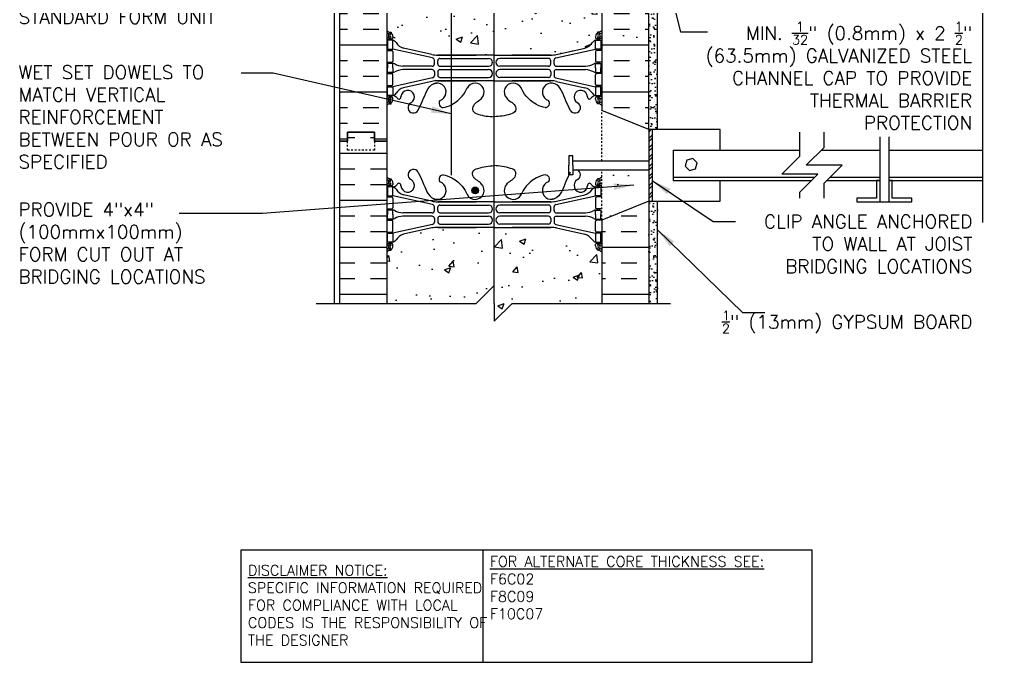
# Model space of a CAD drawing. Header units: inches. Extents: x 251.9 to 306.6, y 242.4 to 317.6.
# Drawn here: x 251.9 to 306.6, y 242.4 to 278.3 of the extents above; entities that cross this region are included whole.
import ezdxf

# ---------------------------------------------------------------- set-up
doc = ezdxf.new("R2010")
doc.units = ezdxf.units.IN
doc.header["$LTSCALE"] = 0.5
doc.header["$MEASUREMENT"] = 0
doc.linetypes.add('DASHED2', pattern=[0.375, 0.25, -0.125])
for name, color, linetype in [('HATCH', 12, 'Continuous'), ('line25', 2, 'Continuous'), ('LINE3', 3, 'Continuous'), ('LINE50', 5, 'Continuous'), ('LINE9', 9, 'Continuous'), ('TEXT', 4, 'Continuous'), ('Web_Edge', 9, 'Continuous')]:
    doc.layers.add(name, color=color, linetype=linetype)
doc.styles.add('DIM', font='romans.shx', dxfattribs={"width": 0.7})
doc.styles.add('ROMANS', font='romans.shx', dxfattribs={"height": 1.125})
doc.styles.get("Standard").update_dxf_attribs({"font": 'romans.shx', "height": 1.125})
doc.dimstyles.new('ext_12', dxfattribs={"dimscale": 12, "dimtxt": 0.09375, "dimasz": 0.09375, "dimexe": 0.09375, "dimexo": 0.0625, "dimgap": 0.0625, "dimtad": 1, "dimdec": 1, "dimzin": 3, "dimdsep": 46, "dimlunit": 4, "dimtxsty": 'DIM', "dimcen": 0.09, "dimdle": 0.09375, "dimclrt": 4, "dimadec": 0, "dimazin": 0, "dimtfac": 1, "dimtdec": 1, "dimtmove": 2, "dimatfit": 3, "dimfxl": 1, "dimfrac": 2, "dimtolj": 1, "dimtzin": 0, "dimarcsym": 0})
pattern_1 = [(50, (0, 0), (3.5863, -0.31376), [0.375, -4.125]), (355, (0, 0), (-0.693757, 3.76096), [0.3, -3.3]), (100.4514, (0.299, -0.026), (2.892547, 3.447198), [0.3187, -3.50571]), (46.1842, (0, 1), (5.336205, -0.827595), [0.5625, -6.1875]), (96.6356, (0.4447, 0.931), (4.673314, 4.87059), [0.47805, -5.258565]), (351.1842, (0, 1), (4.67331, 4.87059), [0.45, -4.95]), (21, (0.5, 0.75), (2.984535, -2.013094), [0.375, -4.125]), (326, (0.5, 0.75), (1.216577, 3.62575), [0.3, -3.3]), (71.4514, (0.7487, 0.5822), (4.201113, 1.612652), [0.3187, -3.50571]), (37.5, (0, 0), (0.0607993, 1.6644693), [0, -3.26, 0, -3.35, 0, -3.3125]), (7.5, (0, 0), (1.315348, 1.9720586), [0, -1.91, 0, -3.185, 0, -1.2625]), (327.5, (-1.115, 0), (2.669112, -0.1127744), [0, -1.25, 0, -3.9, 0, -5.175]), (317.5, (-1.615, 0), (2.915931, 0.500525), [0, -1.625, 0, -2.59, 0, -3.675])]
pattern_2 = [(37.5, (-101.89844, 39.00143), (-0.01574834, 0.48170594), [0, -0.38, 0, -0.425, 0, -0.40625]), (7.5, (-101.89844, 39.00143), (0.4424442, 0.7055365), [0, -0.205, 0, -0.3425, 0, -0.13125]), (327.5, (-102.20594, 39.00143), (0.77853547, 0.00141476), [0, -0.125, 0, -0.45, 0, -0.5875]), (317.5, (-102.20594, 39.0014), (0.75153165, 0.2194189), [0, -0.0625, 0, -0.295, 0, -0.3375])]
pattern_3 = [(50, (0, 0), (3.5863, -0.31376), [0.375, -4.125]), (355, (0, 0), (-0.693757, 3.76096), [0.3, -3.3]), (100.4514, (0.299, -0.026), (2.892544, 3.4472), [0.3187, -3.50571]), (46.1842, (0, 1), (5.336207, -0.827596), [0.5625, -6.1875]), (96.6356, (0.4447, 0.931), (4.67331, 4.87059), [0.47805, -5.25857]), (351.1842, (0, 1), (4.67331, 4.87059), [0.45, -4.95]), (21, (0.5, 0.75), (2.984535, -2.013094), [0.375, -4.125]), (326, (0.5, 0.75), (1.216577, 3.62575), [0.3, -3.3]), (71.4514, (0.7487, 0.5822), (4.201112, 1.612656), [0.3187, -3.50571]), (37.5, (0, 0), (0.0607993, 1.6644693), [0, -3.26, 0, -3.35, 0, -3.3125]), (7.5, (0, 0), (1.315348, 1.9720586), [0, -1.91, 0, -3.185, 0, -1.2625]), (327.5, (-1.115, 0), (2.669112, -0.1127744), [0, -1.25, 0, -3.9, 0, -5.175]), (317.5, (-1.615, 0), (2.915931, 0.500525), [0, -1.625, 0, -2.59, 0, -3.675])]

msp = doc.modelspace()

# ---------------------------------------------------------------- hatches: boundary and pattern name
at = {"layer": 'HATCH'}
h = msp.add_hatch(dxfattribs=at)
h.set_pattern_fill('AR-CONC', color=256, scale=0.5)
h.set_pattern_definition(pattern_3)
h.paths.add_polyline_path([(284.224, 306.006), (284.134, 306.006), (284.134, 306.047, -0.249069), (284.024, 306.254), (284.024, 306.322, -0.414214), (284.086, 306.384), (284.134, 306.384), (284.134, 306.454), (284.029, 306.454, -0.155529), (283.853, 306.588, 0.180914), (283.435, 306.9), (281.854, 307.253, 0.054974), (281.527, 307.289), (278.37, 307.289), (275.212, 307.289, 0.054974), (274.885, 307.253), (273.304, 306.9, 0.180914), (272.886, 306.588, -0.155529), (272.711, 306.454), (272.606, 306.454), (272.606, 306.384), (272.653, 306.384, -0.414214), (272.716, 306.322), (272.716, 306.254, -0.249069), (272.606, 306.047), (272.606, 306.006), (272.516, 306.006, 0.088416), (272.37, 305.908), (272.37, 303.476), (277.326, 303.476), (278.326, 304.476), (278.326, 302.476), (279.326, 303.476), (284.37, 303.476), (284.37, 305.908, 0.088416)])
h.paths.add_polyline_path([(284.37, 300.976), (279.326, 300.976), (278.326, 299.976), (278.326, 301.976), (277.326, 300.976), (272.37, 300.976), (272.37, 295.67, 0.088416), (272.516, 295.573), (272.606, 295.573), (272.606, 295.531, -0.249069), (272.716, 295.324), (272.716, 295.257, -0.414214), (272.653, 295.194), (272.606, 295.194), (272.606, 295.124), (272.711, 295.124, -0.155529), (272.886, 294.99, 0.180914), (273.304, 294.679), (274.885, 294.326, 0.054974), (275.212, 294.29), (278.37, 294.29), (281.527, 294.29, 0.054974), (281.854, 294.326), (283.435, 294.679, 0.180914), (283.853, 294.99, -0.155529), (284.029, 295.124), (284.134, 295.124), (284.134, 295.194), (284.086, 295.194, -0.414214), (284.024, 295.257), (284.024, 295.324, -0.249069), (284.134, 295.531), (284.134, 295.573), (284.224, 295.573, 0.088422), (284.37, 295.67)])
edge = h.paths.add_edge_path()
edge.add_line((281.574, 291.476), (281.824, 291.476))
edge.add_arc((281.824, 291.226), 0.25, 0, 90, ccw=False)
edge.add_line((282.074, 291.226), (282.074, 290.226))
edge.add_arc((282.324, 290.226), 0.25, 180, 270)
edge.add_line((282.324, 289.976), (282.389, 289.976))
edge.add_line((282.389, 289.976), (282.389, 291.476))
edge.add_line((282.389, 291.476), (282.486, 291.476))
edge.add_spline(control_points=[(282.486, 291.476), (282.445, 291.559), (282.245, 291.991), (282.084, 292.553), (281.759, 292.683)], knot_values=[0.298239, 0.298239, 0.298239, 0.298239, 0.579211, 1.703896, 1.703896, 1.703896, 1.703896], degree=3, periodic=0)
edge.add_spline(control_points=[(281.759, 292.683), (281.709, 292.703), (281.655, 292.716), (281.598, 292.724)], knot_values=[1.703896, 1.703896, 1.703896, 1.703896, 1.875321, 1.875321, 1.875321, 1.875321], degree=3, periodic=0)
edge.add_arc((281.557, 292.226), 0.5, 85.2926, 251.7937)
edge.add_arc((281.211, 291.601), 0.242, -90, 38.2327, ccw=False)
edge.add_spline(control_points=[(281.211, 291.359), (281.09, 291.357), (280.27, 291.709), (280.025, 292.156), (279.886, 292.436)], knot_values=[0.038125, 0.038125, 0.038125, 0.038125, 0.320663, 1.237398, 1.237398, 1.237398, 1.237398], degree=3, periodic=0)
edge.add_arc((279.432, 292.226), 0.5, 24.819, 224.1875)
edge.add_spline(control_points=[(279.074, 291.877), (279.181, 291.714), (279.541, 291.624), (279.618, 291.128), (279.07, 290.892), (278.666, 290.864), (278.37, 290.843)], knot_values=[0.229407, 0.229407, 0.229407, 0.229407, 0.844432, 1.128849, 1.464331, 2.389004, 2.389004, 2.389004, 2.389004], degree=3, periodic=0)
edge.add_spline(control_points=[(278.37, 290.843), (278.073, 290.864), (277.669, 290.892), (277.121, 291.128), (277.198, 291.624), (277.558, 291.714), (277.666, 291.877)], knot_values=[0.229407, 0.229407, 0.229407, 0.229407, 1.15408, 1.489562, 1.773979, 2.389004, 2.389004, 2.389004, 2.389004], degree=3, periodic=0)
edge.add_arc((277.307, 292.226), 0.5, 315.8125, 515.181)
edge.add_spline(control_points=[(276.853, 292.436), (276.714, 292.156), (276.469, 291.709), (275.649, 291.357), (275.528, 291.359)], knot_values=[0.038125, 0.038125, 0.038125, 0.038125, 0.95486, 1.237398, 1.237398, 1.237398, 1.237398], degree=3, periodic=0)
edge.add_arc((275.528, 291.601), 0.242, 141.7673, 270, ccw=False)
edge.add_arc((275.182, 292.226), 0.5, 288.2063, 454.7074)
edge.add_spline(control_points=[(275.141, 292.724), (275.084, 292.716), (275.03, 292.703), (274.98, 292.683)], knot_values=[1.703896, 1.703896, 1.703896, 1.703896, 1.875321, 1.875321, 1.875321, 1.875321], degree=3, periodic=0)
edge.add_spline(control_points=[(274.98, 292.683), (274.655, 292.553), (274.46, 291.872), (274.207, 291.382), (274.121, 291.215)], knot_values=[0, 0, 0, 0, 1.124685, 1.703896, 1.703896, 1.703896, 1.703896], degree=3, periodic=0)
edge.add_arc((273.856, 291.354), 0.3, 116.0575, 333.0565, ccw=False)
edge.add_arc((273.536, 291.948), 0.375, 300.1325, 537.0763)
edge.add_arc((273.05, 291.943), 0.113, -154.0569, 12.1844, ccw=False)
edge.add_arc((272.673, 291.675), 0.352, 38.4669, 83.8709)
edge.add_line((272.711, 292.024), (272.606, 292.024))
edge.add_line((272.606, 292.024), (272.606, 291.954))
edge.add_line((272.606, 291.954), (272.653, 291.954))
edge.add_arc((272.653, 291.892), 0.0625, 0, 90, ccw=False)
edge.add_line((272.716, 291.892), (272.716, 291.824))
edge.add_arc((272.466, 291.824), 0.25, 304.0558, 360, ccw=False)
edge.add_line((272.606, 291.617), (272.606, 291.575))
edge.add_line((272.606, 291.575), (272.516, 291.575))
edge.add_arc((272.716, 291.117), 0.5, 113.5782, 133.7891)
edge.add_line((272.37, 291.478), (272.37, 289.52))
edge.add_arc((272.537, 289.301), 0.276, 35, 127.3073, ccw=False)
edge.add_arc((272.993, 289.297), 0.281, 35, 145, ccw=False)
edge.add_arc((273.723, 289.109), 0.61, 35, 145, ccw=False)
edge.add_arc((274.609, 289.188), 0.471, 35, 145, ccw=False)
edge.add_arc((275.403, 289.173), 0.498, 35, 145, ccw=False)
edge.add_arc((276.144, 289.226), 0.406, 35, 145, ccw=False)
edge.add_arc((276.825, 289.215), 0.425, 35, 145, ccw=False)
edge.add_arc((277.353, 289.332), 0.22, 35, 145, ccw=False)
edge.add_arc((277.912, 289.194), 0.461, 35, 145, ccw=False)
edge.add_arc((278.54, 289.284), 0.305, 35, 145, ccw=False)
edge.add_arc((279.359, 289.06), 0.696, 35, 145, ccw=False)
edge.add_arc((280.381, 289.142), 0.552, 35, 145, ccw=False)
edge.add_arc((281.21, 289.195), 0.46, 37.6084, 145, ccw=False)
edge.add_line((281.574, 289.476), (281.574, 291.476))
h.paths.add_polyline_path([(284.024, 291.824), (284.024, 291.892, -0.414214), (284.086, 291.954), (284.134, 291.954), (284.134, 292.024), (284.029, 292.024, 0.200746), (283.791, 291.893, -0.886605), (283.578, 291.967, 1.679912), (283.015, 291.623, -0.176523), (283.158, 291.476), (284.37, 291.476), (284.37, 291.478, 0.088426), (284.224, 291.575), (284.134, 291.575), (284.134, 291.617, -0.249069)])
h.paths.add_polyline_path([(284.37, 283.286, 0.088414), (284.224, 283.383), (284.134, 283.383), (284.134, 283.425, -0.249069), (284.024, 283.632), (284.024, 283.699, -0.414214), (284.086, 283.762), (284.029, 283.832, -0.168672), (283.843, 283.982, 0.17445), (283.435, 284.277), (281.854, 284.63, 0.054974), (281.527, 284.666), (278.37, 284.666), (275.212, 284.666, 0.054974), (274.885, 284.63), (273.304, 284.277, 0.17445), (272.897, 283.982, -0.168672), (272.711, 283.832), (272.653, 283.762, -0.414214), (272.716, 283.699), (272.716, 283.632, -0.249069), (272.606, 283.425), (272.606, 283.383), (272.516, 283.383, 0.088416), (272.37, 283.286), (272.37, 277.67, 0.088416), (272.516, 277.573), (272.606, 277.573), (272.606, 277.531, -0.249069), (272.716, 277.324), (272.716, 277.257, -0.414214), (272.653, 277.194), (272.711, 277.124, -0.168672), (272.897, 276.975, 0.17445), (273.304, 276.679), (274.885, 276.326, 0.054974), (275.212, 276.29), (278.37, 276.29), (281.527, 276.29, 0.054974), (281.854, 276.326), (283.435, 276.679, 0.17445), (283.843, 276.975, -0.168672), (284.029, 277.124), (284.086, 277.194, -0.414214), (284.024, 277.257), (284.024, 277.324, -0.249069), (284.134, 277.531), (284.134, 277.573), (284.224, 277.573, 0.088412), (284.37, 277.67)])
h.paths.add_polyline_path([(284.37, 265.286, 0.08841), (284.224, 265.383), (284.134, 265.383), (284.134, 265.425, -0.249069), (284.024, 265.632), (284.024, 265.699, -0.414214), (284.086, 265.762), (284.029, 265.832, -0.168672), (283.843, 265.982, 0.17445), (283.435, 266.277), (281.854, 266.63, 0.054974), (281.527, 266.666), (278.37, 266.666), (275.212, 266.666, 0.054974), (274.885, 266.63), (273.304, 266.277, 0.17445), (272.897, 265.982, -0.168672), (272.711, 265.832), (272.653, 265.762, -0.414214), (272.716, 265.699), (272.716, 265.632, -0.249069), (272.606, 265.425), (272.606, 265.383), (272.516, 265.383, 0.088416), (272.37, 265.286), (272.37, 262.419), (277.37, 262.419), (278.37, 263.419), (278.37, 262.419), (278.37, 261.419), (279.37, 262.419), (284.37, 262.419)])
h = msp.add_hatch(dxfattribs=at)
h.set_pattern_fill('INSUL', color=256, scale=7, style=0)
h.set_pattern_definition([(0, (12.0422, 14.3605), (0, 2.625), []), (0, (12.0422, 15.2355), (0, 2.625), [0.875, -0.875]), (0, (12.0422, 16.1105), (0, 2.625), [0.875, -0.875])])
h.paths.add_polyline_path([(269.745, 271.478), (270.182, 271.478), (270.182, 271.978), (271.682, 271.978), (271.682, 271.478), (272.37, 271.478), (272.37, 289.478), (271.682, 289.478), (271.682, 289.978), (270.182, 289.978), (270.182, 289.478), (269.745, 289.478)])
h.paths.add_polyline_path([(286.995, 272.132), (284.37, 273.19), (284.37, 289.478), (286.995, 289.478)])
h = msp.add_hatch(dxfattribs=at)
h.set_pattern_fill('AR-SAND', color=256, scale=0.25, style=0)
h.set_pattern_definition(pattern_2)
h.paths.add_polyline_path([(286.995, 272.419), (286.995, 272.132), (287.495, 272.132), (287.495, 285.917), (287.495, 289.976), (286.995, 289.976)])
h = msp.add_hatch(dxfattribs=at)
h.set_pattern_fill('AR-CONC', color=256, scale=0.5, style=0)
h.set_pattern_definition(pattern_1)
h.paths.add_polyline_path([(286.09, 276.498), (286.09, 277.024, 0.547343), (285.557, 277.365, 0.001055), (285.556, 277.364, 1770.002821), (285.557, 277.365, 0.000111), (285.557, 277.365, 0.000036), (285.557, 277.365, 0.000372), (285.556, 277.364, 0.00032), (285.556, 277.364), (284.678, 276.953, 0.291097), (284.39, 276.5), (284.39, 276.396), (284.39, 276.373, 0.414214), (284.89, 275.873), (285.465, 275.873, 0.414214)])
h = msp.add_hatch(dxfattribs=at)
h.set_pattern_fill('AR-CONC', color=256, scale=0.5, style=0)
h.set_pattern_definition(pattern_1)
h.paths.add_polyline_path([(286.09, 277.024, 0.547343), (285.557, 277.365, 0.001055), (285.556, 277.364, 1770.002821), (285.557, 277.365, 0.000111), (285.557, 277.365, 0.000036), (285.557, 277.365, 0.000372), (285.556, 277.364, 0.00032), (285.556, 277.364), (284.678, 276.953, 0.291097), (284.39, 276.5), (284.39, 276.396), (284.39, 276.373, 0.414214), (284.89, 275.873), (285.465, 275.873, 0.414214), (286.09, 276.498)])
h = msp.add_hatch(dxfattribs=at)
h.set_pattern_fill('INSUL', color=256, scale=7, style=0)
h.set_pattern_definition([(0, (285.461, 265.557), (0, 2.625), []), (0, (285.461, 266.432), (0, 2.625), [0.875, -0.875]), (0, (285.461, 267.307), (0, 2.625), [0.875, -0.875])])
h.paths.add_polyline_path([(286.995, 268.132), (284.37, 267.073), (284.37, 262.419), (286.995, 262.419)])
h.paths.add_polyline_path([(269.745, 262.419), (272.37, 262.419), (272.37, 271.478), (271.682, 271.478), (271.682, 271.978), (270.182, 271.978), (270.182, 271.478), (269.745, 271.478)])
h = msp.add_hatch(dxfattribs=at)
h.set_pattern_fill('ANSI32', color=256, style=0)
h.set_pattern_definition([(45, (-101.71094, 41.49893), (-0.26516504, 0.26516504), []), (45, (-101.53417, 41.49893), (-0.26516504, 0.26516504), [])])
h.paths.add_polyline_path([(287.182, 272.132), (286.995, 272.132), (286.995, 268.132), (287.182, 268.132)])
h = msp.add_hatch(dxfattribs=at)
h.set_pattern_fill('AR-CONC', color=256, scale=0.5)
h.set_pattern_definition(pattern_3)
h.paths.add_polyline_path([(286.995, 269.882), (284.37, 269.882), (284.37, 267.073), (286.995, 268.132)])
h = msp.add_hatch(dxfattribs=at)
h.set_pattern_fill('AR-SAND', color=256, scale=0.25, style=0)
h.set_pattern_definition(pattern_2)
h.paths.add_polyline_path([(287.495, 268.132), (286.995, 268.132), (286.995, 262.419), (287.495, 262.419)])
at = {"layer": 'LINE3'}
h = msp.add_hatch(color=256, dxfattribs=at)
h.paths.add_polyline_path([(277.491, 268.765, 0.831395), (277.123, 268.765)])
h.paths.add_polyline_path([(277.495, 268.73, 0.045935), (277.491, 268.765), (277.123, 268.765, 0.045935), (277.12, 268.73, 1)])

# ---------------------------------------------------------------- linework, layer by layer
at = {"layer": 'line25'}
for p, q in [((284.37, 289.478), (284.37, 273.19)), ((272.37, 287.783), (272.37, 271.478)), ((286.995, 272.132), (284.37, 273.19)), ((287.182, 272.132), (287.182, 268.132)), ((272.37, 271.478), (272.37, 262.419)), ((288.37, 270.976), (295.432, 270.976)), ((288.37, 270.976), (288.37, 269.288)), ((296.641, 270.976), (299.901, 270.976)), ((300.401, 270.976), (305.634, 270.976)), ((282.755, 270.382), (286.995, 270.382)), ((282.755, 269.882), (286.995, 269.882)), ((288.37, 269.476), (296.267, 269.476)), ((297.141, 269.476), (299.901, 269.476)), ((300.401, 269.476), (305.634, 269.476)), ((288.37, 269.288), (296.079, 269.288)), ((296.954, 269.288), (299.901, 269.288)), ((300.401, 269.288), (305.634, 269.288)), ((286.995, 268.132), (284.37, 267.073)), ((284.37, 267.073), (284.37, 262.419))]:
    msp.add_line(p, q, dxfattribs=at)
at = {"layer": 'line25', "color": 12}
for p, q in [((290.995, 272.132), (286.995, 272.132)), ((290.995, 270.976), (290.995, 272.132)), ((290.995, 268.132), (290.995, 269.288)), ((286.995, 268.132), (290.995, 268.132))]:
    msp.add_line(p, q, dxfattribs=at)
at = {"layer": 'line25'}
for points in [[(287.182, 272.132), (286.995, 272.132), (286.995, 268.132), (287.182, 268.132)], [(282.755, 270.132), (282.755, 270.66), (282.528, 270.66), (282.528, 270.132)], [(282.755, 270.132), (282.755, 269.603), (282.528, 269.603), (282.528, 270.132)]]:
    msp.add_lwpolyline(points, dxfattribs=at)
at = {"layer": 'line25', "color": 12}
msp.add_lwpolyline([(289.458, 270.508), (289.126, 270.419), (289.037, 270.087), (289.28, 269.844), (289.612, 269.933), (289.701, 270.265)], close=True, dxfattribs=at)
at = {"layer": 'LINE3'}
for p, q in [((275.974, 300.976), (275.974, 269.576)), ((278.35, 300), (278.35, 263.399))]:
    msp.add_line(p, q, dxfattribs=at)
msp.add_circle((277.307, 268.73), 0.188, dxfattribs=at)
at = {"layer": 'LINE50', "color": 9}
for p, q in [((287.495, 272.132), (287.495, 289.976)), ((287.495, 262.419), (287.495, 268.132))]:
    msp.add_line(p, q, dxfattribs=at)
at = {"layer": 'LINE50'}
for p, q in [((269.745, 271.478), (269.745, 289.478)), ((286.995, 272.132), (286.995, 289.478)), ((269.745, 262.419), (269.745, 271.478)), ((286.995, 268.132), (286.995, 262.419))]:
    msp.add_line(p, q, dxfattribs=at)
for points in [[(272.37, 271.478), (271.682, 271.478), (271.682, 271.978), (270.182, 271.978), (270.182, 271.478), (269.745, 271.478)], [(269.745, 271.478), (270.182, 271.478), (270.182, 271.978), (271.682, 271.978), (271.682, 271.478), (272.37, 271.478)]]:
    msp.add_lwpolyline(points, dxfattribs=at)
at = {"layer": 'LINE9'}
for p, q in [((269.432, 300.976), (269.432, 262.419)), ((299.901, 271.725), (299.901, 268.101)), ((300.401, 271.725), (300.401, 268.101)), ((278.37, 263.419), (277.37, 262.419)), ((278.37, 262.419), (278.37, 263.419)), ((268.432, 262.419), (277.37, 262.419)), ((278.37, 262.419), (278.37, 261.419)), ((278.37, 261.419), (279.37, 262.419)), ((279.37, 262.419), (288.219, 262.419))]:
    msp.add_line(p, q, dxfattribs=at)
at = {"layer": 'LINE9', "linetype": 'DASHED2', "ltscale": 0.5}
for p, q in [((284.37, 270.382), (284.37, 273.19)), ((284.37, 267.073), (284.37, 269.882))]:
    msp.add_line(p, q, dxfattribs=at)
at = {"layer": 'LINE9'}
for points in [[(305.634, 297.27), (305.634, 282.38), (304.634, 281.38), (305.634, 281.38), (306.634, 281.38), (305.634, 280.38), (305.634, 266.935)], [(295.432, 268.288), (295.432, 268.641), (296.432, 269.641), (294.432, 269.641), (295.432, 270.641), (295.432, 271.976)], [(296.797, 268.288), (296.797, 269.132), (297.797, 270.132), (295.797, 270.132), (296.797, 271.132), (296.797, 271.976)], [(299.901, 269.288), (299.714, 269.288), (299.714, 268.288), (298.612, 268.288), (298.612, 268.101), (301.691, 268.101), (301.691, 268.288), (300.589, 268.288), (300.589, 269.288), (300.401, 269.288)]]:
    msp.add_lwpolyline(points, dxfattribs=at)
at = {"layer": 'LINE9', "linetype": 'DASHED2', "ltscale": 0.15}
msp.add_lwpolyline([(271.682, 271.478), (271.682, 271.478), (271.682, 270.978), (270.182, 270.978), (270.182, 271.478), (270.182, 271.478)], dxfattribs=at)
msp.add_lwpolyline([(271.682, 271.478), (271.682, 271.478), (271.682, 270.978), (270.182, 270.978), (270.182, 271.478), (270.182, 271.478)], dxfattribs=at)
at = {"layer": 'TEXT'}
msp.add_lwpolyline([(264.234, 248.64), (277.737, 248.64), (277.737, 242.36), (264.234, 242.36)], close=True, dxfattribs=at)
msp.add_lwpolyline([(277.737, 248.64), (296.104, 248.64), (296.104, 242.36), (277.737, 242.36)], dxfattribs=at)
at = {"layer": 'Web_Edge'}
for p, q in [((272.37, 277.294), (272.447, 277.294)), ((272.37, 277.194), (272.653, 277.194)), ((272.516, 277.573), (272.606, 277.573)), ((272.516, 277.194), (272.516, 277.124)), ((272.606, 277.573), (272.606, 277.531)), ((272.606, 277.194), (272.606, 277.124)), ((272.716, 277.324), (272.716, 277.257)), ((284.024, 277.324), (284.024, 277.257)), ((284.37, 277.194), (284.086, 277.194)), ((284.224, 277.573), (284.134, 277.573)), ((284.134, 277.573), (284.134, 277.531)), ((284.134, 277.194), (284.134, 277.124)), ((284.224, 277.194), (284.224, 277.124)), ((284.37, 277.294), (284.292, 277.294)), ((272.516, 276.624), (272.516, 276.554)), ((272.606, 276.624), (272.606, 276.554)), ((274.928, 276.128), (272.711, 276.624)), ((274.885, 276.326), (273.304, 276.679)), ((281.811, 276.128), (284.029, 276.624)), ((281.854, 276.326), (283.435, 276.679)), ((284.134, 276.624), (284.134, 276.554)), ((284.224, 276.624), (284.224, 276.554)), ((272.37, 276.554), (272.653, 276.554)), ((272.716, 276.492), (272.716, 275.957)), ((275.212, 276.29), (277.37, 276.29)), ((278.37, 276.29), (275.212, 276.29)), ((275.338, 276.103), (278.058, 276.103)), ((278.37, 276.29), (281.527, 276.29)), ((281.401, 276.103), (278.682, 276.103)), ((281.527, 276.29), (279.37, 276.29)), ((284.024, 276.492), (284.024, 275.957)), ((284.37, 276.554), (284.086, 276.554)), ((272.37, 275.894), (272.653, 275.894)), ((272.516, 275.894), (272.516, 275.824)), ((272.606, 275.894), (272.606, 275.824)), ((274.901, 275.668), (273.263, 275.668)), ((274.901, 275.48), (273.263, 275.48)), ((275.026, 275.793), (275.026, 276.006)), ((275.213, 275.794), (275.213, 275.978)), ((275.338, 275.669), (278.058, 275.669)), ((281.401, 275.669), (278.682, 275.669)), ((281.526, 275.794), (281.526, 275.978)), ((281.713, 275.793), (281.713, 276.006)), ((281.838, 275.668), (283.476, 275.668)), ((281.838, 275.48), (283.476, 275.48)), ((284.37, 275.894), (284.086, 275.894)), ((284.134, 275.894), (284.134, 275.824)), ((284.224, 275.894), (284.224, 275.824)), ((272.37, 275.254), (272.653, 275.254)), ((272.516, 275.254), (272.516, 275.324)), ((272.606, 275.254), (272.606, 275.324)), ((274.928, 275.021), (272.711, 274.524)), ((272.716, 274.657), (272.716, 275.192)), ((275.026, 275.355), (275.026, 275.143)), ((275.213, 275.354), (275.213, 275.17)), ((275.338, 275.479), (278.058, 275.479)), ((275.338, 275.045), (278.058, 275.045)), ((281.401, 275.479), (278.682, 275.479)), ((281.401, 275.045), (278.682, 275.045)), ((281.526, 275.354), (281.526, 275.17)), ((281.713, 275.355), (281.713, 275.143)), ((281.811, 275.021), (284.029, 274.524)), ((284.024, 274.657), (284.024, 275.192)), ((284.37, 275.254), (284.086, 275.254)), ((284.134, 275.254), (284.134, 275.324)), ((284.224, 275.254), (284.224, 275.324)), ((272.37, 274.594), (272.653, 274.594)), ((272.516, 274.524), (272.516, 274.594)), ((272.606, 274.524), (272.606, 274.594)), ((274.885, 274.823), (273.304, 274.47)), ((275.212, 274.859), (277.37, 274.859)), ((278.37, 274.859), (275.212, 274.859)), ((278.37, 274.859), (281.527, 274.859)), ((281.527, 274.859), (279.37, 274.859)), ((281.854, 274.823), (283.435, 274.47)), ((284.37, 274.594), (284.086, 274.594)), ((284.134, 274.524), (284.134, 274.594)), ((284.224, 274.524), (284.224, 274.594)), ((272.37, 273.954), (272.653, 273.954)), ((272.37, 273.854), (272.447, 273.854)), ((272.516, 273.954), (272.516, 274.024)), ((272.606, 273.954), (272.606, 274.024)), ((272.716, 273.824), (272.716, 273.892)), ((284.024, 273.824), (284.024, 273.892)), ((284.37, 273.954), (284.086, 273.954)), ((284.134, 273.954), (284.134, 274.024)), ((284.224, 273.954), (284.224, 274.024)), ((284.37, 273.854), (284.292, 273.854)), ((272.516, 273.575), (272.606, 273.575)), ((272.606, 273.575), (272.606, 273.617)), ((284.134, 273.575), (284.134, 273.617)), ((284.224, 273.575), (284.134, 273.575)), ((272.37, 269.102), (272.447, 269.102)), ((272.37, 269.002), (272.653, 269.002)), ((272.516, 269.381), (272.606, 269.381)), ((272.516, 269.002), (272.516, 268.932)), ((272.606, 269.381), (272.606, 269.339)), ((272.606, 269.002), (272.606, 268.932)), ((272.716, 269.132), (272.716, 269.064)), ((284.024, 269.132), (284.024, 269.064)), ((284.37, 269.002), (284.086, 269.002)), ((284.224, 269.381), (284.134, 269.381)), ((284.134, 269.381), (284.134, 269.339)), ((284.134, 269.002), (284.134, 268.932)), ((284.224, 269.002), (284.224, 268.932)), ((284.37, 269.102), (284.292, 269.102)), ((272.37, 268.362), (272.653, 268.362)), ((272.516, 268.432), (272.516, 268.362)), ((272.606, 268.432), (272.606, 268.362)), ((274.928, 267.935), (272.711, 268.432)), ((274.885, 268.134), (273.304, 268.487)), ((281.811, 267.935), (284.029, 268.432)), ((281.854, 268.134), (283.435, 268.487)), ((284.37, 268.362), (284.086, 268.362)), ((284.134, 268.432), (284.134, 268.362)), ((284.224, 268.432), (284.224, 268.362)), ((272.716, 268.299), (272.716, 267.764)), ((275.026, 267.601), (275.026, 267.813)), ((275.212, 268.098), (277.37, 268.098)), ((278.37, 268.098), (275.212, 268.098)), ((275.338, 267.911), (278.058, 267.911)), ((278.37, 268.098), (281.527, 268.098)), ((281.401, 267.911), (278.682, 267.911)), ((281.527, 268.098), (279.37, 268.098)), ((281.713, 267.601), (281.713, 267.813)), ((284.024, 268.299), (284.024, 267.764)), ((272.37, 267.702), (272.653, 267.702)), ((272.516, 267.702), (272.516, 267.632)), ((272.606, 267.702), (272.606, 267.632)), ((274.901, 267.476), (273.263, 267.476)), ((274.901, 267.288), (273.263, 267.288)), ((275.213, 267.602), (275.213, 267.786)), ((275.338, 267.477), (278.058, 267.477)), ((275.338, 267.287), (278.058, 267.287)), ((281.401, 267.477), (278.682, 267.477)), ((281.401, 267.287), (278.682, 267.287)), ((281.526, 267.602), (281.526, 267.786)), ((281.838, 267.476), (283.476, 267.476)), ((281.838, 267.288), (283.476, 267.288)), ((284.37, 267.702), (284.086, 267.702)), ((284.134, 267.702), (284.134, 267.632)), ((284.224, 267.702), (284.224, 267.632)), ((272.37, 267.062), (272.653, 267.062)), ((272.516, 267.062), (272.516, 267.132)), ((272.606, 267.062), (272.606, 267.132)), ((274.928, 266.829), (272.711, 266.332)), ((272.716, 266.464), (272.716, 266.999)), ((275.026, 267.163), (275.026, 266.951)), ((275.213, 267.162), (275.213, 266.978)), ((275.338, 266.853), (278.058, 266.853)), ((281.401, 266.853), (278.682, 266.853)), ((281.526, 267.162), (281.526, 266.978)), ((281.713, 267.163), (281.713, 266.951)), ((281.811, 266.829), (284.029, 266.332)), ((284.024, 266.464), (284.024, 266.999)), ((284.37, 267.062), (284.086, 267.062)), ((284.134, 267.062), (284.134, 267.132)), ((284.224, 267.062), (284.224, 267.132)), ((272.37, 266.402), (272.653, 266.402)), ((272.516, 266.332), (272.516, 266.402)), ((272.606, 266.332), (272.606, 266.402)), ((274.885, 266.63), (273.304, 266.277)), ((275.212, 266.666), (277.37, 266.666)), ((278.37, 266.666), (275.212, 266.666)), ((278.37, 266.666), (281.527, 266.666)), ((281.527, 266.666), (279.37, 266.666)), ((281.854, 266.63), (283.435, 266.277)), ((284.37, 266.402), (284.086, 266.402)), ((284.134, 266.332), (284.134, 266.402)), ((284.224, 266.332), (284.224, 266.402)), ((272.37, 265.762), (272.653, 265.762)), ((272.37, 265.662), (272.447, 265.662)), ((272.516, 265.762), (272.516, 265.832)), ((272.606, 265.762), (272.606, 265.832)), ((272.716, 265.632), (272.716, 265.699)), ((284.024, 265.632), (284.024, 265.699)), ((284.37, 265.762), (284.086, 265.762)), ((284.134, 265.762), (284.134, 265.832)), ((284.224, 265.762), (284.224, 265.832)), ((284.37, 265.662), (284.292, 265.662)), ((272.516, 265.383), (272.606, 265.383)), ((272.606, 265.383), (272.606, 265.425)), ((284.134, 265.383), (284.134, 265.425)), ((284.224, 265.383), (284.134, 265.383))]:
    msp.add_line(p, q, dxfattribs=at)
for points in [[(272.411, 276.624), (272.711, 276.624), (272.711, 277.124), (272.411, 277.124)], [(284.329, 276.624), (284.029, 276.624), (284.029, 277.124), (284.329, 277.124)], [(272.411, 274.524), (272.711, 274.524), (272.711, 274.024), (272.411, 274.024)], [(284.329, 274.524), (284.029, 274.524), (284.029, 274.024), (284.329, 274.024)], [(272.411, 268.432), (272.711, 268.432), (272.711, 268.932), (272.411, 268.932)], [(284.329, 268.432), (284.029, 268.432), (284.029, 268.932), (284.329, 268.932)], [(272.411, 266.332), (272.711, 266.332), (272.711, 265.832), (272.411, 265.832)], [(284.329, 266.332), (284.029, 266.332), (284.029, 265.832), (284.329, 265.832)]]:
    msp.add_lwpolyline(points, close=True, dxfattribs=at)
for points in [[(272.711, 275.574), (272.711, 275.824), (272.411, 275.824), (272.411, 275.574)], [(272.711, 275.574), (272.711, 275.324), (272.411, 275.324), (272.411, 275.574)], [(284.029, 275.574), (284.029, 275.824), (284.329, 275.824), (284.329, 275.574)], [(284.029, 275.574), (284.029, 275.324), (284.329, 275.324), (284.329, 275.574)], [(272.711, 267.382), (272.711, 267.632), (272.411, 267.632), (272.411, 267.382)], [(272.711, 267.382), (272.711, 267.132), (272.411, 267.132), (272.411, 267.382)], [(284.029, 267.382), (284.029, 267.632), (284.329, 267.632), (284.329, 267.382)], [(284.029, 267.382), (284.029, 267.132), (284.329, 267.132), (284.329, 267.382)]]:
    msp.add_lwpolyline(points, dxfattribs=at)
for centre, radius, start, end in [((272.716, 278.031), 0.5, 226.2109, 250.5288), ((272.716, 278.031), 0.6, 234.7832, 245.0748), ((272.448, 277.314), 0.0196, 269.4032, 15.4901), ((272.709, 277.379), 0.25, 140.1145, 222.4609), ((272.453, 277.468), 0.021, 343.464, 63.9957), ((272.552, 277.51), 0.045, 321.448, 139.1879), ((272.558, 277.24), 0.045, 222.4609, 42.4609), ((272.466, 277.324), 0.25, 0, 70.5288), ((272.709, 277.379), 0.16, 140.0001, 222.4609), ((272.653, 277.257), 0.0625, 270, 0), ((272.588, 276.782), 0.364, 34.9775, 70.3387), ((284.151, 276.782), 0.364, 109.6613, 145.0225), ((284.274, 277.324), 0.25, 109.4712, 180), ((284.086, 277.257), 0.0625, 180, 270), ((284.181, 277.24), 0.045, 137.5391, 317.5391), ((284.188, 277.51), 0.045, 40.8121, 218.552), ((284.03, 277.379), 0.16, 317.5391, 39.9999), ((284.024, 278.031), 0.5, 289.4712, 313.7891), ((284.03, 277.379), 0.25, 317.5391, 39.8855), ((284.286, 277.468), 0.021, 116.0043, 196.536), ((284.291, 277.314), 0.0196, 164.5099, 270.5968), ((284.024, 278.031), 0.6, 294.9252, 305.2168), ((273.511, 277.393), 0.743, 212.7919, 253.8107), ((283.228, 277.393), 0.743, 286.1893, 327.2081), ((272.653, 276.492), 0.0625, 0, 90), ((275.212, 277.79), 1.5, 257.4135, 270), ((274.901, 276.006), 0.125, 0, 77.3767), ((275.338, 275.978), 0.125, 90, 180), ((278.058, 275.886), 0.217, 270, 90), ((278.682, 275.886), 0.217, 90, 270), ((281.401, 275.978), 0.125, 0, 90), ((281.527, 277.79), 1.5, 270, 282.5865), ((281.838, 276.006), 0.125, 102.6233, 180), ((284.086, 276.492), 0.0625, 90, 180), ((272.653, 275.957), 0.0625, 270, 0), ((272.706, 275.606), 0.219, 60.4937, 88.92), ((273.352, 276.835), 1.17, 242.6365, 265.6505), ((273.352, 274.313), 1.17, 94.3495, 117.3635), ((274.901, 275.793), 0.125, 270, 0), ((274.901, 275.355), 0.125, 0, 90), ((275.338, 275.794), 0.125, 180, 270), ((281.401, 275.794), 0.125, 270, 360), ((281.838, 275.793), 0.125, 180, 270), ((281.838, 275.355), 0.125, 90, 180), ((283.387, 276.835), 1.17, 274.3495, 297.3635), ((283.387, 274.313), 1.17, 62.6365, 85.6505), ((284.033, 275.606), 0.219, 91.08, 119.5063), ((284.086, 275.957), 0.0625, 180, 270), ((272.653, 275.192), 0.0625, 0, 90), ((272.706, 275.543), 0.219, 271.08, 299.5063), ((274.901, 275.143), 0.125, 282.6233, 0), ((275.338, 275.354), 0.125, 90, 180), ((275.338, 275.17), 0.125, 180, 270), ((278.058, 275.262), 0.217, 270, 90), ((278.682, 275.262), 0.217, 90, 270), ((281.401, 275.354), 0.125, 0, 90), ((281.401, 275.17), 0.125, 270, 0), ((281.838, 275.143), 0.125, 180, 257.3767), ((284.033, 275.543), 0.219, 240.4937, 268.92), ((284.086, 275.192), 0.0625, 90, 180), ((272.653, 274.657), 0.0625, 270, 0), ((273.511, 273.756), 0.743, 106.1893, 147.2081), ((275.212, 273.359), 1.5, 90, 102.5865), ((275.182, 274.226), 0.5, 288.2063, 113.7861), ((277.307, 274.226), 0.5, 315.8125, 155.181), ((279.432, 274.226), 0.5, 24.819, 224.1875), ((281.557, 274.226), 0.5, 66.2139, 251.7937), ((281.527, 273.359), 1.5, 77.4135, 90), ((283.228, 273.756), 0.743, 32.7919, 73.8107), ((284.086, 274.657), 0.0625, 180, 270), ((272.448, 273.835), 0.0196, 344.5099, 90.5968), ((272.709, 273.77), 0.25, 137.5391, 219.8855), ((272.558, 273.908), 0.045, 317.5391, 137.5391), ((272.709, 273.77), 0.16, 137.5391, 219.9999), ((272.653, 273.892), 0.0625, 360, 90), ((272.588, 274.367), 0.364, 289.6613, 325.0225), ((272.673, 273.675), 0.352, 38.4669, 83.8709), ((273.05, 273.943), 0.113, 205.9431, 12.1844), ((273.536, 273.948), 0.375, 300.1325, 177.0763), ((283.204, 273.948), 0.375, 2.9237, 239.8675), ((283.689, 273.943), 0.113, 167.8156, 334.0569), ((284.066, 273.675), 0.352, 96.1291, 141.5331), ((284.151, 274.367), 0.364, 214.9775, 250.3387), ((284.086, 273.892), 0.0625, 90, 180), ((284.181, 273.908), 0.045, 42.4609, 222.4609), ((284.03, 273.77), 0.16, 320.0001, 42.4609), ((284.03, 273.77), 0.25, 320.1145, 42.4609), ((284.291, 273.835), 0.0196, 89.4032, 195.4901), ((272.716, 273.117), 0.6, 114.9252, 125.2168), ((272.716, 273.117), 0.5, 109.4712, 133.7891), ((272.453, 273.68), 0.021, 296.0043, 16.536), ((272.552, 273.639), 0.045, 220.8121, 38.552), ((272.466, 273.824), 0.25, 289.4712, 360), ((273.856, 273.354), 0.3, 116.0575, 332.403), ((275.528, 273.601), 0.242, 141.7673, 270), ((281.211, 273.601), 0.242, 270, 38.2327), ((282.884, 273.354), 0.3, 207.597, 63.9425), ((284.274, 273.824), 0.25, 180, 250.5288), ((284.188, 273.639), 0.045, 141.448, 319.1879), ((284.024, 273.117), 0.5, 46.2109, 70.5288), ((284.286, 273.68), 0.021, 163.464, 243.9957), ((284.024, 273.117), 0.6, 54.7832, 65.0748), ((272.716, 269.839), 0.5, 226.2109, 250.5288), ((273.856, 269.602), 0.3, 27.597, 243.9425), ((275.528, 269.355), 0.242, 90, 218.2327), ((281.211, 269.355), 0.242, 321.7673, 90), ((282.884, 269.602), 0.3, 111.0815, 115.3779), ((282.884, 269.602), 0.3, 296.0575, 68.9185), ((284.024, 269.839), 0.5, 289.4712, 313.7891), ((272.716, 269.839), 0.6, 234.7832, 245.0748), ((272.448, 269.122), 0.0196, 269.4032, 15.4901), ((272.709, 269.187), 0.25, 140.1145, 222.4609), ((272.453, 269.276), 0.021, 343.464, 63.9957), ((272.552, 269.317), 0.045, 321.448, 139.1879), ((272.558, 269.048), 0.045, 222.4609, 42.4609), ((272.466, 269.132), 0.25, 0, 70.5288), ((272.709, 269.187), 0.16, 140.0001, 222.4609), ((272.653, 269.064), 0.0625, 270, 0), ((272.673, 269.281), 0.352, 276.1291, 321.5331), ((272.588, 268.589), 0.364, 34.9775, 70.3387), ((273.05, 269.013), 0.113, 347.8156, 154.0569), ((273.536, 269.008), 0.375, 182.9237, 59.8675), ((275.182, 268.73), 0.5, 246.2139, 71.7937), ((277.307, 268.73), 0.5, 204.819, 44.1875), ((279.432, 268.73), 0.5, 135.8125, 335.181), ((281.557, 268.73), 0.5, 108.2063, 293.7861), ((283.204, 269.008), 0.375, 120.1325, 357.0763), ((283.689, 269.013), 0.113, 25.9431, 192.1844), ((284.066, 269.281), 0.352, 218.4669, 263.8709), ((284.151, 268.589), 0.364, 109.6613, 145.0225), ((284.274, 269.132), 0.25, 109.4712, 180), ((284.086, 269.064), 0.0625, 180, 270), ((284.181, 269.048), 0.045, 137.5391, 317.5391), ((284.188, 269.317), 0.045, 40.8121, 218.552), ((284.03, 269.187), 0.16, 317.5391, 39.9999), ((284.03, 269.187), 0.25, 317.5391, 39.8855), ((284.286, 269.276), 0.021, 116.0043, 196.536), ((284.291, 269.122), 0.0196, 164.5099, 270.5968), ((284.024, 269.839), 0.6, 294.9252, 305.2168), ((272.653, 268.299), 0.0625, 0, 90), ((273.511, 269.201), 0.743, 212.7919, 253.8107), ((283.228, 269.201), 0.743, 286.1893, 327.2081), ((284.086, 268.299), 0.0625, 90, 180), ((275.212, 269.598), 1.5, 257.4135, 270), ((274.901, 267.813), 0.125, 0, 77.3767), ((275.338, 267.786), 0.125, 90, 180), ((278.058, 267.694), 0.217, 270, 90), ((278.682, 267.694), 0.217, 90, 270), ((281.401, 267.786), 0.125, 0, 90), ((281.527, 269.598), 1.5, 270, 282.5865), ((281.838, 267.813), 0.125, 102.6233, 180), ((272.653, 267.764), 0.0625, 270, 0), ((272.706, 267.413), 0.219, 60.4937, 88.92), ((273.352, 268.643), 1.17, 242.6365, 265.6505), ((273.352, 266.121), 1.17, 94.3495, 117.3635), ((274.901, 267.601), 0.125, 270, 0), ((274.901, 267.163), 0.125, 0, 90), ((275.338, 267.602), 0.125, 180, 270), ((275.338, 267.162), 0.125, 90, 180), ((278.058, 267.07), 0.217, 270, 90), ((278.682, 267.07), 0.217, 90, 270), ((281.401, 267.602), 0.125, 270, 360), ((281.401, 267.162), 0.125, 0, 90), ((281.838, 267.601), 0.125, 180, 270), ((281.838, 267.163), 0.125, 90, 180), ((283.387, 268.643), 1.17, 274.3495, 297.3635), ((283.387, 266.121), 1.17, 62.6365, 85.6505), ((284.033, 267.413), 0.219, 91.08, 119.5063), ((284.086, 267.764), 0.0625, 180, 270), ((272.653, 266.999), 0.0625, 0, 90), ((272.706, 267.351), 0.219, 271.08, 299.5063), ((274.901, 266.951), 0.125, 282.6233, 0), ((275.338, 266.978), 0.125, 180, 270), ((281.401, 266.978), 0.125, 270, 0), ((281.838, 266.951), 0.125, 180, 257.3767), ((284.033, 267.351), 0.219, 240.4937, 268.92), ((284.086, 266.999), 0.0625, 90, 180), ((272.653, 266.464), 0.0625, 270, 0), ((273.511, 265.563), 0.743, 106.1893, 147.2081), ((275.212, 265.166), 1.5, 90, 102.5865), ((281.527, 265.166), 1.5, 77.4135, 90), ((283.228, 265.563), 0.743, 32.7919, 73.8107), ((284.086, 266.464), 0.0625, 180, 270), ((272.448, 265.642), 0.0196, 344.5099, 90.5968), ((272.709, 265.577), 0.25, 137.5391, 219.8855), ((272.558, 265.716), 0.045, 317.5391, 137.5391), ((272.709, 265.577), 0.16, 137.5391, 219.9999), ((272.466, 265.632), 0.25, 289.4712, 360), ((272.653, 265.699), 0.0625, 360, 90), ((272.588, 266.175), 0.364, 289.6613, 325.0225), ((284.151, 266.175), 0.364, 214.9775, 250.3387), ((284.086, 265.699), 0.0625, 90, 180), ((284.274, 265.632), 0.25, 180, 250.5288), ((284.181, 265.716), 0.045, 42.4609, 222.4609), ((284.03, 265.577), 0.16, 320.0001, 42.4609), ((284.03, 265.577), 0.25, 320.1145, 42.4609), ((284.291, 265.642), 0.0196, 89.4032, 195.4901), ((272.716, 264.925), 0.6, 114.9252, 125.2168), ((272.716, 264.925), 0.5, 109.4712, 133.7891), ((272.453, 265.488), 0.021, 296.0043, 16.536), ((272.552, 265.446), 0.045, 220.8121, 38.552), ((284.188, 265.446), 0.045, 141.448, 319.1879), ((284.024, 264.925), 0.5, 46.2109, 70.5288), ((284.286, 265.488), 0.021, 163.464, 243.9957), ((284.024, 264.925), 0.6, 54.7832, 65.0748)]:
    msp.add_arc(centre, radius, start, end, dxfattribs=at)
for points in [[(275.213, 275.799), (275.213, 275.973)], [(281.526, 275.799), (281.526, 275.973)], [(275.213, 275.349), (275.213, 275.175)], [(281.526, 275.349), (281.526, 275.175)], [(275.213, 267.607), (275.213, 267.781)], [(281.526, 267.607), (281.526, 267.781)], [(275.213, 267.157), (275.213, 266.983)], [(281.526, 267.157), (281.526, 266.983)]]:
    msp.add_open_spline(points, degree=1, dxfattribs=at)
for points, knots in [([(274.121, 273.215), (274.207, 273.382), (274.46, 273.872), (274.674, 274.621), (275.084, 274.716), (275.141, 274.724)], [0, 0, 0, 0, 0.579211, 1.703896, 1.875321, 1.875321, 1.875321, 1.875321]), ([(275.528, 273.359), (275.649, 273.357), (276.483, 273.715), (276.722, 274.171), (276.863, 274.455)], [0.038125, 0.038125, 0.038125, 0.038125, 0.320663, 1.258119, 1.258119, 1.258119, 1.258119]), ([(281.211, 273.359), (281.09, 273.357), (280.256, 273.715), (280.017, 274.171), (279.877, 274.455)], [0.038125, 0.038125, 0.038125, 0.038125, 0.320663, 1.258119, 1.258119, 1.258119, 1.258119]), ([(282.618, 273.215), (282.532, 273.382), (282.279, 273.872), (282.065, 274.621), (281.655, 274.716), (281.598, 274.724)], [0, 0, 0, 0, 0.579211, 1.703896, 1.875321, 1.875321, 1.875321, 1.875321]), ([(277.666, 273.877), (277.558, 273.714), (277.198, 273.624), (277.121, 273.128), (277.669, 272.892), (278.073, 272.864), (278.37, 272.843)], [0.229407, 0.229407, 0.229407, 0.229407, 0.844432, 1.128849, 1.464331, 2.389004, 2.389004, 2.389004, 2.389004]), ([(279.074, 273.877), (279.181, 273.714), (279.541, 273.624), (279.618, 273.128), (279.07, 272.892), (278.666, 272.864), (278.37, 272.843)], [0.229407, 0.229407, 0.229407, 0.229407, 0.844432, 1.128849, 1.464331, 2.389004, 2.389004, 2.389004, 2.389004]), ([(277.666, 269.079), (277.558, 269.242), (277.198, 269.333), (277.121, 269.828), (277.669, 270.064), (278.073, 270.092), (278.37, 270.113)], [0.229407, 0.229407, 0.229407, 0.229407, 0.844432, 1.128849, 1.464331, 2.389004, 2.389004, 2.389004, 2.389004]), ([(279.074, 269.079), (279.181, 269.242), (279.541, 269.333), (279.618, 269.828), (279.07, 270.064), (278.666, 270.092), (278.37, 270.113)], [0.229407, 0.229407, 0.229407, 0.229407, 0.844432, 1.128849, 1.464331, 2.389004, 2.389004, 2.389004, 2.389004]), ([(274.121, 269.741), (274.207, 269.574), (274.46, 269.084), (274.674, 268.335), (275.084, 268.24), (275.141, 268.232)], [0, 0, 0, 0, 0.579211, 1.703896, 1.875321, 1.875321, 1.875321, 1.875321]), ([(275.528, 269.597), (275.649, 269.599), (276.483, 269.242), (276.722, 268.785), (276.863, 268.502)], [0.038125, 0.038125, 0.038125, 0.038125, 0.320663, 1.258119, 1.258119, 1.258119, 1.258119]), ([(281.211, 269.597), (281.09, 269.599), (280.256, 269.242), (280.017, 268.785), (279.877, 268.502)], [0.038125, 0.038125, 0.038125, 0.038125, 0.320663, 1.258119, 1.258119, 1.258119, 1.258119]), ([(282.618, 269.741), (282.532, 269.574), (282.279, 269.084), (282.065, 268.335), (281.655, 268.24), (281.598, 268.232)], [0, 0, 0, 0, 0.579211, 1.703896, 1.875321, 1.875321, 1.875321, 1.875321])]:
    msp.add_open_spline(points, degree=3, knots=knots, dxfattribs=at)

# ---------------------------------------------------------------- texts
at = {"layer": 'TEXT', "char_height": 0.75, "style": 'ROMANS'}
for s, insert, width, attachment_point in [('NUDURA 12" (305mm) STANDARD FORM UNIT', (251.81, 280.045), 13.12656, 1), ('\\A1;MIN. {\\H0.7x;\\S1/32;}" (0.8mm) x 2 {\\H0.7x;\\S1/2;}" (63.5mm) GALVANIZED STEEL CHANNEL CAP TO PROVIDE THERMAL BARRIER PROTECTION  ', (305.056, 275.137), 16.71576, 6), ('\\A1;{\\C4;WET SET DOWELS TO MATCH VERTICAL REINFORCEMENT BETWEEN POUR OR AS SPECIFIED}', (251.803, 275.706), 12.44051, 1), ('\\A1;{\\C4;PROVIDE 4"x4" (100mmx100mm) FORM CUT OUT AT BRIDGING LOCATIONS}', (251.803, 268.036), 12.44051, 1), ('\\A1;CLIP ANGLE ANCHORED TO WALL AT JOIST BRIDGING LOCATIONS', (305.067, 265.74), 13.81115, 6), ('\\A1;{\\H0.7x;\\S1/2;}" (13mm) GYPSUM BOARD', (305.067, 261.381), 13.81115, 6)]:
    msp.add_mtext(s, dxfattribs=dict(at, insert=insert, width=width, attachment_point=attachment_point))
at = {"layer": 'TEXT', "char_height": 0.585, "attachment_point": 4}
for s, insert, width in [('{\\LFOR ALTERNATE CORE THICKNESS SEE:\\P}F6C02\\PF8C09\\PF10C07', (278.127, 246.533), 24.26627), ('{\\LDISCLAIMER NOTICE:}\\PSPECIFIC INFORMATION REQUIRED FOR COMPLIANCE WITH LOCAL CODES IS THE RESPONSIBILITY OF THE DESIGNER', (264.616, 245.555), 14.56244)]:
    msp.add_mtext(s, dxfattribs=dict(at, insert=insert, width=width))

# ---------------------------------------------------------------- leaders
at = {"layer": 'TEXT'}
for points in [[(285.682, 289.976), (288.764, 277.585), (290.279, 277.585)], [(275.974, 273.001), (266.025, 275.276), (264.243, 275.276)], [(286.173, 269.024), (265.435, 267.444), (260.782, 267.444)], [(287.182, 269.288), (290.605, 266.988), (291.851, 266.988)], [(287.495, 266.524), (292.227, 261.91), (293.474, 261.91)]]:
    msp.add_leader(points, dimstyle='ext_12', override={"dimgap": 0.0625, "dimtad": 0}, dxfattribs=at)

doc.saveas('drawing.dxf')
